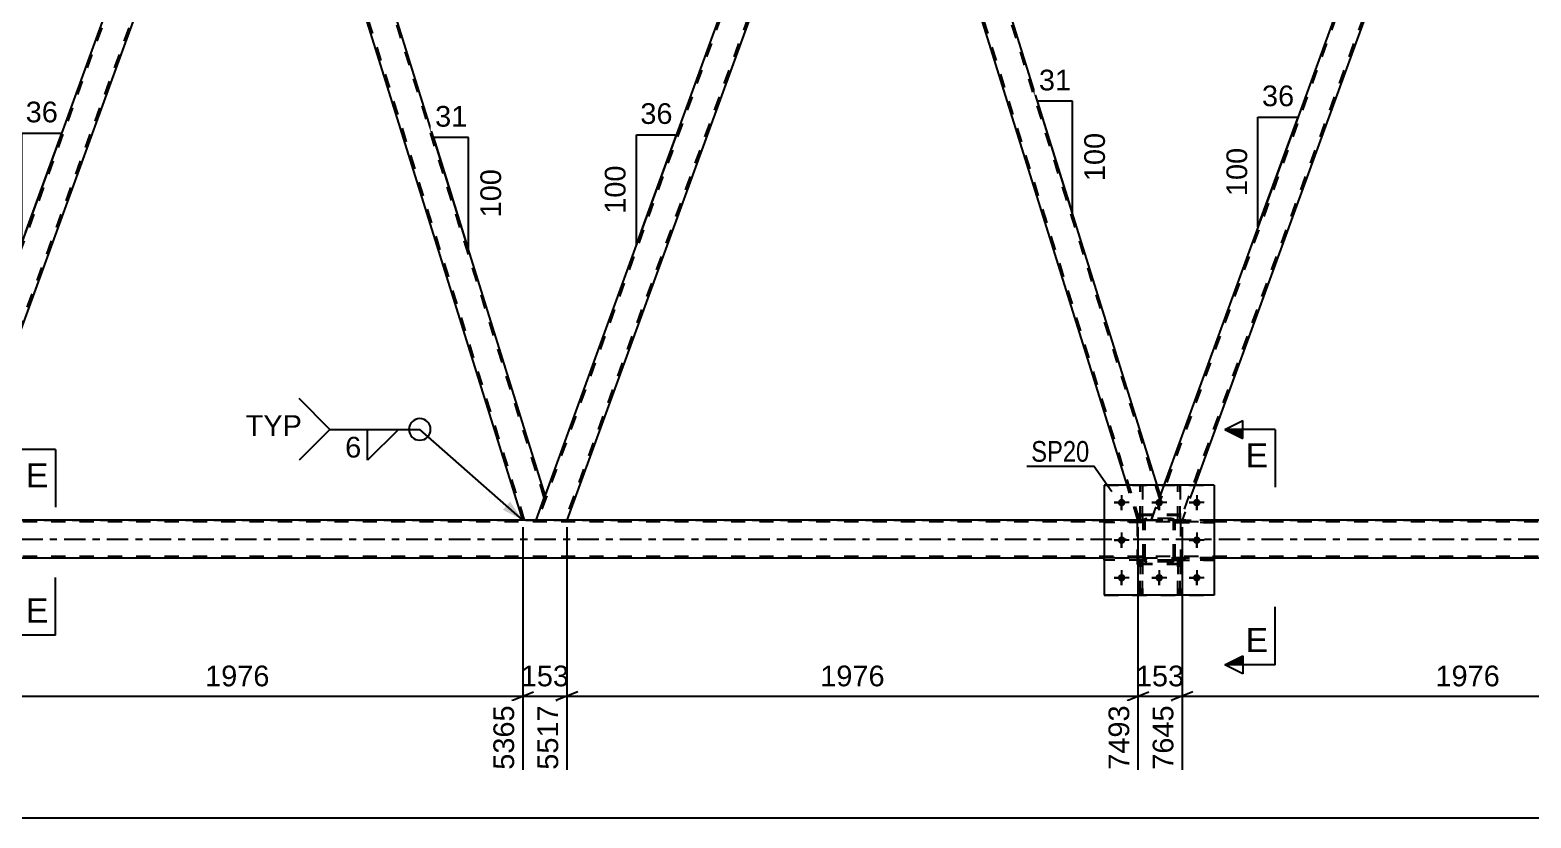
# Model space of a CAD drawing. Header units: millimetres. Extents: x -116 to 725, y -402 to 192.
# Drawn here: x 70.4 to 278.2, y -164.5 to -55.4 of the extents above; entities that cross this region are included whole.
import ezdxf

# ---------------------------------------------------------------- set-up
doc = ezdxf.new("R2010")
doc.units = ezdxf.units.MM
doc.linetypes.add('DXK_LINE_DOT2', pattern=[3.9198, 1.9599, -1.9599])
doc.linetypes.add('DXK_LINE_DOT3', pattern=[5.9187, 2.979, -0.9799, 0.9799, -0.9799])
doc.styles.add('Arial', font='ARIAL.TTF', dxfattribs={"height": 0.2})
doc.styles.add('Arial Narrow', font='ARIALN.TTF', dxfattribs={"height": 0.2})

# ---------------------------------------------------------------- blocks, each defined once
blk = doc.blocks.new('Part-200057495-5049 - 4561')
at = {"color": 2, "linetype": 'Continuous'}
for p, q in [((188.85, -2), (187.31, -6.25)), ((190.17, -2), (188.85, -2)), ((226.45, -118.4), (190.17, -2)), ((222.26, -118.4), (187.31, -6.25))]:
    blk.add_line(p, q, dxfattribs=at)
at = {"color": 7, "linetype": 'DXK_LINE_DOT2'}
for p, q in [((226.74, -120.12), (189.92, -2)), ((224.02, -123.22), (187.44, -5.88)), ((223.76, -123.22), (222.26, -118.4)), ((226.87, -119.75), (226.45, -118.4)), ((225.61, -123.22), (226.87, -119.75)), ((223.76, -123.22), (225.61, -123.22))]:
    blk.add_line(p, q, dxfattribs=at)
blk = doc.blocks.new('Part-200057495-4794 - 4561')
at = {"color": 7, "linetype": 'DXK_LINE_DOT2'}
for p, q in [((224.51, -128.43), (219.11, -128.43)), ((219.11, -128.75), (219.11, -128.43)), ((224.51, -128.75), (219.11, -128.75)), ((223.91, -128.75), (223.91, -128.43)), ((224.51, -128.43), (224.51, -128.75))]:
    blk.add_line(p, q, dxfattribs=at)
blk = doc.blocks.new('Part-200057495-4797 - 4561')
at = {"color": 2, "linetype": 'Continuous'}
for p, q in [((229.27, -118.4), (229.27, -118.39)), ((229.59, -118.39), (229.27, -118.39)), ((229.59, -118.4), (229.59, -118.39))]:
    blk.add_line(p, q, dxfattribs=at)
at = {"color": 7, "linetype": 'DXK_LINE_DOT2'}
for p, q in [((229.27, -123.24), (229.27, -118.4)), ((229.59, -123.24), (229.59, -118.4)), ((229.27, -122.64), (229.59, -122.64)), ((229.59, -123.24), (229.27, -123.24))]:
    blk.add_line(p, q, dxfattribs=at)
blk = doc.blocks.new('Part-200057495-4800 - 4561')
at = {"color": 2, "linetype": 'Continuous'}
for p, q in [((224.07, -118.4), (224.07, -118.39)), ((224.39, -118.39), (224.07, -118.39)), ((224.39, -118.4), (224.39, -118.39))]:
    blk.add_line(p, q, dxfattribs=at)
at = {"color": 7, "linetype": 'DXK_LINE_DOT2'}
for p, q in [((224.07, -123.24), (224.07, -118.4)), ((224.39, -123.24), (224.39, -118.4)), ((224.07, -122.64), (224.39, -122.64)), ((224.39, -123.24), (224.07, -123.24))]:
    blk.add_line(p, q, dxfattribs=at)
blk = doc.blocks.new('Part-200057495-4803 - 4561')
at = {"color": 7, "linetype": 'DXK_LINE_DOT2'}
for p, q in [((229.59, -128.76), (229.27, -128.76)), ((229.27, -128.76), (229.27, -133.59)), ((229.59, -133.59), (229.59, -128.76)), ((229.27, -129.36), (229.59, -129.36)), ((229.27, -133.59), (229.59, -133.59))]:
    blk.add_line(p, q, dxfattribs=at)
blk = doc.blocks.new('Part-200057495-4806 - 4561')
at = {"color": 7, "linetype": 'DXK_LINE_DOT2'}
for p, q in [((224.39, -128.76), (224.07, -128.76)), ((224.07, -128.76), (224.07, -133.59)), ((224.39, -133.59), (224.39, -128.76)), ((224.07, -129.36), (224.39, -129.36)), ((224.07, -133.59), (224.39, -133.59))]:
    blk.add_line(p, q, dxfattribs=at)
blk = doc.blocks.new('Part-200057495-4930 - 4561')
at = {"color": 7, "linetype": 'DXK_LINE_DOT2'}
for p, q in [((635.87, -123.46), (-43.23, -123.46)), ((48.85, -123.22), (635.87, -123.22)), ((234.31, -123.22), (219.11, -123.22)), ((635.87, -128.26), (-43.23, -128.26)), ((234.31, -128.5), (219.12, -128.5))]:
    blk.add_line(p, q, dxfattribs=at)
at = {"color": 2, "linetype": 'Continuous'}
for p, q in [((219.11, -123.22), (64.05, -123.22)), ((474.53, -123.22), (234.31, -123.22)), ((219.12, -128.5), (64.05, -128.5)), ((474.53, -128.5), (234.31, -128.5))]:
    blk.add_line(p, q, dxfattribs=at)
at = {"color": 7, "linetype": 'DXK_LINE_DOT3'}
blk.add_line((-43.23, -125.86), (635.87, -125.86), dxfattribs=at)
blk = doc.blocks.new('Part-200057495-4809 - 4561')
at = {"color": 7, "linetype": 'DXK_LINE_DOT2'}
for p, q in [((234.32, -123.23), (228.92, -123.23)), ((228.92, -123.23), (228.92, -123.55)), ((228.92, -123.55), (234.32, -123.55)), ((229.52, -123.55), (229.52, -123.23)), ((234.32, -123.55), (234.32, -123.23))]:
    blk.add_line(p, q, dxfattribs=at)
blk = doc.blocks.new('Part-200057495-4964 - 4561')
at = {"color": 7, "linetype": 'DXK_LINE_DOT2'}
for p, q in [((229.72, -122.46), (223.72, -122.46)), ((223.72, -122.46), (224.03, -122.46)), ((223.72, -129.26), (223.72, -122.46)), ((229.72, -129.26), (229.72, -122.46)), ((229.72, -129.26), (223.72, -129.26))]:
    blk.add_line(p, q, dxfattribs=at)
blk = doc.blocks.new('Part-200057495-4838 - 4561')
at = {"color": 7, "linetype": 'DXK_LINE_DOT2'}
for p, q in [((234.32, -128.43), (228.92, -128.43)), ((228.92, -128.43), (228.92, -128.75)), ((228.92, -128.75), (234.32, -128.75)), ((229.52, -128.75), (229.52, -128.43)), ((234.32, -128.75), (234.32, -128.43))]:
    blk.add_line(p, q, dxfattribs=at)
blk = doc.blocks.new('Part-200057495-4962 - 4561')
at = {"color": 7, "linetype": 'DXK_LINE_DOT2'}
for p, q in [((224.51, -123.48), (224.55, -123.29)), ((224.55, -123.29), (224.51, -123.48)), ((224.51, -128.52), (224.51, -123.48)), ((224.75, -123.48), (224.77, -123.38)), ((224.75, -128.52), (224.75, -123.48)), ((224.77, -123.38), (224.83, -123.31)), ((224.81, -123.03), (224.99, -123)), ((224.99, -123), (224.81, -123.03)), ((224.83, -123.31), (224.9, -123.25)), ((224.9, -123.25), (224.99, -123.24)), ((228.43, -123), (224.99, -123)), ((224.99, -123.24), (228.43, -123.24)), ((228.43, -123), (228.62, -123.03)), ((228.62, -123.03), (228.43, -123)), ((228.43, -123.24), (228.53, -123.25)), ((228.53, -123.25), (228.6, -123.31)), ((228.6, -123.31), (228.66, -123.38)), ((228.66, -123.38), (228.67, -123.48)), ((228.67, -128.52), (228.67, -123.48)), ((228.88, -123.29), (228.91, -123.48)), ((228.91, -123.48), (228.88, -123.29)), ((228.91, -128.52), (228.91, -123.48)), ((224.55, -128.7), (224.51, -128.52)), ((224.51, -128.52), (224.55, -128.7)), ((224.77, -128.61), (224.75, -128.52)), ((224.83, -128.69), (224.77, -128.61)), ((224.9, -128.74), (224.83, -128.69)), ((224.99, -128.76), (224.9, -128.74)), ((228.43, -128.76), (224.99, -128.76)), ((228.53, -128.74), (228.43, -128.76)), ((228.6, -128.69), (228.53, -128.74)), ((228.66, -128.61), (228.6, -128.69)), ((228.67, -128.52), (228.66, -128.61)), ((228.91, -128.52), (228.88, -128.7)), ((228.88, -128.7), (228.91, -128.52)), ((224.99, -129), (224.81, -128.96)), ((224.81, -128.96), (224.99, -129)), ((228.43, -129), (224.99, -129)), ((228.62, -128.96), (228.43, -129)), ((228.43, -129), (228.62, -128.96))]:
    blk.add_line(p, q, dxfattribs=at)
at = {"color": 7, "linetype": 'DXK_LINE_DOT3'}
blk.add_line((226.71, -126), (226.71, -126), dxfattribs=at)
at = {"color": 7, "linetype": 'DXK_LINE_DOT2'}
for centre, start, end in [((224.99, -123.48), 112.5, 157.5), ((224.99, -123.48), 112.5, 157.5), ((228.43, -123.48), 22.5, 67.5), ((228.43, -123.48), 22.5, 67.5), ((224.99, -128.52), 202.5, 247.5), ((224.99, -128.52), 202.5, 247.5), ((228.43, -128.52), 292.5, 337.5), ((228.43, -128.52), 292.5, 337.5)]:
    blk.add_arc(centre, 0.48, start, end, dxfattribs=at)
blk = doc.blocks.new('Part-200057495-4841 - 4561')
at = {"color": 7, "linetype": 'DXK_LINE_DOT2'}
for p, q in [((224.51, -123.23), (219.11, -123.23)), ((219.11, -123.23), (219.11, -123.55)), ((224.51, -123.55), (219.11, -123.55)), ((223.91, -123.55), (223.91, -123.23)), ((224.51, -123.55), (224.51, -123.23))]:
    blk.add_line(p, q, dxfattribs=at)
blk = doc.blocks.new('Part-200057495-4842 - 4561')
at = {"color": 7, "linetype": 'DXK_LINE_DOT2'}
for p, q in [((224.51, -128.43), (219.11, -128.43)), ((219.11, -128.43), (219.11, -128.75)), ((224.51, -128.75), (219.11, -128.75)), ((223.91, -128.75), (223.91, -128.43)), ((224.51, -128.75), (224.51, -128.43))]:
    blk.add_line(p, q, dxfattribs=at)
blk = doc.blocks.new('Part-200057495-4845 - 4561')
at = {"color": 7, "linetype": 'DXK_LINE_DOT2'}
for p, q in [((229.27, -123.24), (229.27, -118.39)), ((229.27, -118.39), (229.59, -118.39)), ((229.59, -118.39), (229.59, -123.24)), ((229.27, -122.64), (229.59, -122.64)), ((229.59, -123.24), (229.27, -123.24))]:
    blk.add_line(p, q, dxfattribs=at)
blk = doc.blocks.new('Part-200057495-4848 - 4561')
at = {"color": 7, "linetype": 'DXK_LINE_DOT2'}
for p, q in [((228.92, -123.55), (228.92, -123.23)), ((228.92, -123.23), (234.32, -123.23)), ((234.32, -123.55), (228.92, -123.55)), ((229.52, -123.55), (229.52, -123.23)), ((234.32, -123.23), (234.32, -123.55))]:
    blk.add_line(p, q, dxfattribs=at)
blk = doc.blocks.new('Part-200057495-4851 - 4561')
at = {"color": 7, "linetype": 'DXK_LINE_DOT2'}
for p, q in [((224.07, -123.24), (224.07, -118.39)), ((224.07, -118.39), (224.39, -118.39)), ((224.39, -118.39), (224.39, -123.24)), ((224.07, -122.64), (224.39, -122.64)), ((224.07, -123.2), (224.07, -123.24)), ((224.39, -123.24), (224.07, -123.24))]:
    blk.add_line(p, q, dxfattribs=at)
blk = doc.blocks.new('Bolt-200057495-4856 - 4561')
at = {"linetype": 'Continuous'}
for points in [[(222.03, -120.8, -1), (220.99, -120.8, -1)], [(227.23, -120.8, -1), (226.19, -120.8, -1)], [(232.43, -120.8, -1), (231.39, -120.8, -1)], [(222.03, -126, -1), (220.99, -126, -1)], [(232.43, -126, -1), (231.39, -126, -1)], [(222.03, -131.2, -1), (220.99, -131.2, -1)], [(227.23, -131.2, -1), (226.19, -131.2, -1)], [(232.43, -131.2, -1), (231.39, -131.2, -1)]]:
    blk.add_hatch(color=1, dxfattribs=at).paths.add_polyline_path(points)
at = {"color": 1, "linetype": 'Continuous'}
for p, q in [((221.51, -119.76), (221.51, -121.84)), ((226.71, -119.76), (226.71, -121.84)), ((231.91, -119.76), (231.91, -121.84)), ((222.55, -120.8), (220.47, -120.8)), ((227.75, -120.8), (225.67, -120.8)), ((232.95, -120.8), (230.87, -120.8)), ((222.55, -126), (220.47, -126)), ((221.51, -124.96), (221.51, -127.04)), ((232.95, -126), (230.87, -126)), ((231.91, -124.96), (231.91, -127.04)), ((221.51, -130.16), (221.51, -132.24)), ((226.71, -130.16), (226.71, -132.24)), ((231.91, -130.16), (231.91, -132.24)), ((222.55, -131.2), (220.47, -131.2)), ((227.75, -131.2), (225.67, -131.2)), ((232.95, -131.2), (230.87, -131.2))]:
    blk.add_line(p, q, dxfattribs=at)
blk = doc.blocks.new('Bolt-200057495-4857 - 4561')
at = {"color": 1, "linetype": 'Continuous'}
for p, q in [((221.51, -119.76), (221.51, -120.45)), ((226.71, -119.76), (226.71, -120.45)), ((231.91, -119.76), (231.91, -120.45)), ((220.47, -120.8), (221.17, -120.8)), ((221.51, -121.84), (221.51, -121.14)), ((222.55, -120.8), (221.86, -120.8)), ((225.67, -120.8), (226.37, -120.8)), ((226.71, -121.84), (226.71, -121.14)), ((227.75, -120.8), (227.06, -120.8)), ((230.87, -120.8), (231.57, -120.8)), ((231.91, -121.84), (231.91, -121.14)), ((232.95, -120.8), (232.26, -120.8)), ((220.47, -126), (221.17, -126)), ((221.51, -124.96), (221.51, -125.65)), ((221.51, -127.04), (221.51, -126.34)), ((222.55, -126), (221.86, -126)), ((230.87, -126), (231.57, -126)), ((231.91, -124.96), (231.91, -125.65)), ((231.91, -127.04), (231.91, -126.34)), ((232.95, -126), (232.26, -126)), ((221.51, -130.16), (221.51, -130.85)), ((226.71, -130.16), (226.71, -130.85)), ((231.91, -130.16), (231.91, -130.85)), ((220.47, -131.2), (221.17, -131.2)), ((221.51, -132.24), (221.51, -131.54)), ((222.55, -131.2), (221.86, -131.2)), ((225.67, -131.2), (226.37, -131.2)), ((226.71, -132.24), (226.71, -131.54)), ((227.75, -131.2), (227.06, -131.2)), ((230.87, -131.2), (231.57, -131.2)), ((231.91, -132.24), (231.91, -131.54)), ((232.95, -131.2), (232.26, -131.2))]:
    blk.add_line(p, q, dxfattribs=at)
blk = doc.blocks.new('Part-200057495-4864 - 4561')
at = {"color": 7, "linetype": 'DXK_LINE_DOT2'}
for p, q in [((228.92, -128.75), (228.92, -128.43)), ((228.92, -128.43), (234.32, -128.43)), ((234.32, -128.75), (228.92, -128.75)), ((229.52, -128.75), (229.52, -128.43)), ((234.32, -128.43), (234.32, -128.75))]:
    blk.add_line(p, q, dxfattribs=at)
blk = doc.blocks.new('Part-200057495-4867 - 4561')
at = {"color": 7, "linetype": 'DXK_LINE_DOT2'}
for p, q in [((224.51, -123.23), (219.11, -123.23)), ((219.11, -123.55), (219.11, -123.23)), ((224.51, -123.55), (219.11, -123.55)), ((223.91, -123.55), (223.91, -123.23)), ((224.51, -123.23), (224.51, -123.55))]:
    blk.add_line(p, q, dxfattribs=at)
blk = doc.blocks.new('Part-200057495-4960 - 4561')
at = {"color": 2, "linetype": 'Continuous'}
for p, q in [((234.31, -118.4), (219.11, -118.4)), ((219.11, -118.4), (219.11, -133.6)), ((234.31, -118.4), (234.31, -133.6)), ((234.31, -133.6), (219.11, -133.6))]:
    blk.add_line(p, q, dxfattribs=at)
blk = doc.blocks.new('Part-200057495-4961 - 4561')
at = {"color": 7, "linetype": 'DXK_LINE_DOT2'}
for p, q in [((219.11, -118.4), (234.31, -118.4)), ((219.11, -118.4), (219.11, -133.6)), ((234.31, -118.4), (234.31, -133.6)), ((219.11, -133.6), (234.31, -133.6))]:
    blk.add_line(p, q, dxfattribs=at)
blk = doc.blocks.new('Part-200057495-4963 - 4561')
at = {"color": 7, "linetype": 'DXK_LINE_DOT2'}
for p, q in [((229.72, -122.59), (223.72, -122.59)), ((223.72, -129.39), (223.72, -122.59)), ((229.72, -129.39), (229.72, -122.59)), ((229.72, -129.39), (223.72, -129.39))]:
    blk.add_line(p, q, dxfattribs=at)
blk = doc.blocks.new('Part-200057495-4975 - 4561')
at = {"color": 7, "linetype": 'DXK_LINE_DOT2'}
for p, q in [((229.27, -133.59), (229.27, -128.76)), ((229.27, -128.76), (229.59, -128.76)), ((229.59, -128.76), (229.59, -133.59)), ((229.27, -129.36), (229.59, -129.36)), ((229.59, -133.59), (229.27, -133.59))]:
    blk.add_line(p, q, dxfattribs=at)
blk = doc.blocks.new('Part-200057495-4976 - 4561')
at = {"color": 7, "linetype": 'DXK_LINE_DOT2'}
for p, q in [((224.07, -133.59), (224.07, -128.76)), ((224.07, -128.76), (224.39, -128.76)), ((224.39, -128.76), (224.39, -133.59)), ((224.07, -129.36), (224.39, -129.36)), ((224.39, -133.59), (224.07, -133.59))]:
    blk.add_line(p, q, dxfattribs=at)
blk = doc.blocks.new('Part-200057495-4986 - 4561')
at = {"color": 7, "linetype": 'DXK_LINE_DOT2'}
for p, q in [((55.6, -123.22), (99.72, -2)), ((59.34, -123.22), (103.46, -2)), ((99.32, -2.4), (99.46, -2)), ((103.72, -2), (99.46, -2)), ((102.17, -6.25), (103.72, -2)), ((55.34, -123.22), (57.1, -118.4)), ((61.35, -118.4), (59.6, -123.22)), ((59.6, -123.22), (55.34, -123.22))]:
    blk.add_line(p, q, dxfattribs=at)
at = {"color": 2, "linetype": 'Continuous'}
for p, q in [((57.1, -118.4), (99.32, -2.4)), ((61.35, -118.4), (102.17, -6.25))]:
    blk.add_line(p, q, dxfattribs=at)
blk = doc.blocks.new('Part-200057495-5004 - 4561')
at = {"color": 7, "linetype": 'DXK_LINE_DOT2'}
for p, q in [((224.51, -123.48), (224.55, -123.29)), ((224.55, -123.29), (224.51, -123.48)), ((224.51, -128.52), (224.51, -123.48)), ((224.75, -123.48), (224.77, -123.38)), ((224.75, -128.52), (224.75, -123.48)), ((224.77, -123.38), (224.83, -123.31)), ((224.81, -123.03), (224.99, -123)), ((224.99, -123), (224.81, -123.03)), ((224.83, -123.31), (224.9, -123.25)), ((224.9, -123.25), (224.99, -123.24)), ((228.43, -123), (224.99, -123)), ((224.99, -123.24), (228.43, -123.24)), ((228.43, -123), (228.62, -123.03)), ((228.62, -123.03), (228.43, -123)), ((228.43, -123.24), (228.53, -123.25)), ((228.53, -123.25), (228.6, -123.31)), ((228.6, -123.31), (228.66, -123.38)), ((228.66, -123.38), (228.67, -123.48)), ((228.67, -128.52), (228.67, -123.48)), ((228.88, -123.29), (228.91, -123.48)), ((228.91, -123.48), (228.88, -123.29)), ((228.91, -128.52), (228.91, -123.48)), ((224.55, -128.7), (224.51, -128.52)), ((224.51, -128.52), (224.55, -128.7)), ((224.77, -128.61), (224.75, -128.52)), ((224.83, -128.69), (224.77, -128.61)), ((224.9, -128.74), (224.83, -128.69)), ((224.99, -128.76), (224.9, -128.74)), ((228.43, -128.76), (224.99, -128.76)), ((228.53, -128.74), (228.43, -128.76)), ((228.6, -128.69), (228.53, -128.74)), ((228.66, -128.61), (228.6, -128.69)), ((228.67, -128.52), (228.66, -128.61)), ((228.91, -128.52), (228.88, -128.7)), ((228.88, -128.7), (228.91, -128.52)), ((224.99, -129), (224.81, -128.96)), ((224.81, -128.96), (224.99, -129)), ((228.43, -129), (224.99, -129)), ((228.62, -128.96), (228.43, -129)), ((228.43, -129), (228.62, -128.96))]:
    blk.add_line(p, q, dxfattribs=at)
at = {"color": 7, "linetype": 'DXK_LINE_DOT3'}
blk.add_line((226.71, -126), (226.71, -126), dxfattribs=at)
at = {"color": 7, "linetype": 'DXK_LINE_DOT2'}
for centre, start, end in [((224.99, -123.48), 112.5, 157.5), ((224.99, -123.48), 112.5, 157.5), ((228.43, -123.48), 22.5, 67.5), ((228.43, -123.48), 22.5, 67.5), ((224.99, -128.52), 202.5, 247.5), ((224.99, -128.52), 202.5, 247.5), ((228.43, -128.52), 292.5, 337.5), ((228.43, -128.52), 292.5, 337.5)]:
    blk.add_arc(centre, 0.48, start, end, dxfattribs=at)
blk = doc.blocks.new('Part-200057495-5039 - 4561')
at = {"color": 2, "linetype": 'Continuous'}
for p, q in [((273.99, -2), (272.44, -6.25)), ((273.99, -2), (275.3, -2)), ((312.01, -119.75), (275.3, -2)), ((272.44, -6.25), (308.9, -123.22)), ((310.74, -123.22), (312.01, -119.75))]:
    blk.add_line(p, q, dxfattribs=at)
at = {"color": 7, "linetype": 'DXK_LINE_DOT2'}
for p, q in [((311.87, -120.12), (275.05, -2)), ((309.15, -123.22), (272.58, -5.88)), ((310.74, -123.22), (308.9, -123.22))]:
    blk.add_line(p, q, dxfattribs=at)
blk = doc.blocks.new('Part-200057495-5044 - 4561')
at = {"color": 7, "linetype": 'DXK_LINE_DOT2'}
for p, q in [((269.99, -2), (225.87, -123.22)), ((273.73, -2), (229.61, -123.22)), ((273.99, -2), (272.44, -6.25)), ((273.95, -2), (273.84, -2)), ((273.99, -2), (273.95, -2)), ((227.37, -118.4), (225.61, -123.22)), ((231.62, -118.4), (229.87, -123.22)), ((229.87, -123.22), (225.61, -123.22))]:
    blk.add_line(p, q, dxfattribs=at)
at = {"color": 2, "linetype": 'Continuous'}
for p, q in [((269.73, -2), (227.37, -118.4)), ((273.48, -2), (269.73, -2)), ((273.48, -2), (273.99, -2)), ((272.44, -6.25), (231.62, -118.4))]:
    blk.add_line(p, q, dxfattribs=at)
blk = doc.blocks.new('Part-200057495-5054 - 4561')
at = {"color": 7, "linetype": 'DXK_LINE_DOT2'}
for p, q in [((184.85, -2), (140.73, -123.22)), ((188.6, -2), (144.48, -123.22)), ((188.85, -2), (187.31, -6.25)), ((188.81, -2), (188.7, -2)), ((188.85, -2), (188.81, -2)), ((141.74, -119.75), (140.48, -123.22)), ((144.73, -123.22), (140.48, -123.22))]:
    blk.add_line(p, q, dxfattribs=at)
at = {"color": 2, "linetype": 'Continuous'}
for p, q in [((184.6, -2), (141.74, -119.75)), ((188.34, -2), (184.6, -2)), ((188.34, -2), (188.85, -2)), ((187.31, -6.25), (144.73, -123.22))]:
    blk.add_line(p, q, dxfattribs=at)
blk = doc.blocks.new('Part-200057495-5059 - 4561')
at = {"color": 7, "linetype": 'DXK_LINE_DOT2'}
for p, q in [((103.72, -2), (103.57, -2.4)), ((105.04, -2), (103.72, -2)), ((141.6, -120.12), (104.79, -2)), ((105.07, -2.12), (105.04, -2)), ((138.88, -123.22), (102.31, -5.88)), ((140.48, -123.22), (138.63, -123.22))]:
    blk.add_line(p, q, dxfattribs=at)
at = {"color": 2, "linetype": 'Continuous'}
for p, q in [((102.17, -6.25), (103.57, -2.4)), ((141.74, -119.75), (105.07, -2.12)), ((138.63, -123.22), (102.17, -6.25)), ((140.48, -123.22), (141.74, -119.75))]:
    blk.add_line(p, q, dxfattribs=at)
blk = doc.blocks.new('AngleDimension-200057495-15209 - 4561')
at = {"color": 7, "linetype": 'Continuous'}
for p, q in [((154.35, -69.87), (159.89, -69.87)), ((154.35, -85.09), (159.89, -69.87)), ((154.35, -85.09), (154.35, -69.87)), ((155.05, -83.18), (159.89, -69.87))]:
    blk.add_line(p, q, dxfattribs=at)
at = {"color": 0}
for points in [[(159.95, -68.97), (159.95, -64.77), (154.3, -64.77), (154.3, -68.97)], [(153.45, -73.54), (149.25, -73.54), (149.25, -81.41), (153.45, -81.41)]]:
    blk.add_wipeout(points, dxfattribs=at)
at = {"color": 3, "style": 'Arial'}
blk.add_text('36', height=2.865, dxfattribs=at).set_placement((154.9, -68.37))
blk.add_text('100', height=2.865, rotation=90.0002, dxfattribs=at).set_placement((152.85, -80.81))
blk = doc.blocks.new('StraightDimension-200057495-5122 - 4561')
at = {"color": 7, "linetype": 'Continuous'}
blk.add_line((-57.93, -164.46), (682.09, -164.46), dxfattribs=at)
blk = doc.blocks.new('StraightDimension-200057495-14777 - 4561')
at = {"color": 7, "linetype": 'Continuous'}
for p, q in [((138.63, -124.22), (138.63, -157.78)), ((144.73, -124.22), (144.73, -157.78)), ((137.13, -148.18), (140.13, -146.98)), ((146.23, -146.98), (143.23, -148.18)), ((138.63, -147.58), (144.73, -147.58))]:
    blk.add_line(p, q, dxfattribs=at)
at = {"color": 0}
blk.add_wipeout([(145.62, -146.83), (145.62, -142.63), (137.75, -142.63), (137.75, -146.83)], dxfattribs=at)
at = {"color": 0, "linetype": 'Continuous'}
blk.add_wipeout([(144.13, -148.28), (139.93, -148.28), (139.93, -158.38), (144.13, -158.38)], dxfattribs=at)
at = {"color": 3, "style": 'Arial'}
blk.add_text('153', height=2.865, dxfattribs=at).set_placement((138.35, -146.23))
at = {"color": 3, "linetype": 'Continuous', "style": 'Arial'}
blk.add_text('5517', height=2.865, rotation=90.0002, dxfattribs=at).set_placement((143.53, -157.78))
blk = doc.blocks.new('StraightDimension-200057495-14775 - 4561')
at = {"color": 7, "linetype": 'Continuous'}
for p, q in [((223.76, -124.22), (223.76, -157.78)), ((229.87, -124.22), (229.87, -157.78)), ((222.26, -148.18), (225.26, -146.98)), ((231.37, -146.98), (228.37, -148.18)), ((223.76, -147.58), (229.87, -147.58))]:
    blk.add_line(p, q, dxfattribs=at)
at = {"color": 0}
blk.add_wipeout([(230.75, -146.83), (230.75, -142.63), (222.88, -142.63), (222.88, -146.83)], dxfattribs=at)
at = {"color": 0, "linetype": 'Continuous'}
blk.add_wipeout([(229.27, -148.28), (225.07, -148.28), (225.07, -158.38), (229.27, -158.38)], dxfattribs=at)
at = {"color": 3, "style": 'Arial'}
blk.add_text('153', height=2.865, dxfattribs=at).set_placement((223.48, -146.23))
at = {"color": 3, "linetype": 'Continuous', "style": 'Arial'}
blk.add_text('7645', height=2.865, rotation=90.0002, dxfattribs=at).set_placement((228.67, -157.78))
blk = doc.blocks.new('AngleDimension-200057495-15195 - 4561')
at = {"color": 7, "linetype": 'Continuous'}
for p, q in [((69.3, -69.65), (74.84, -69.65)), ((69.3, -84.88), (74.84, -69.65)), ((69.3, -84.88), (69.3, -69.65)), ((69.83, -83.42), (74.84, -69.65))]:
    blk.add_line(p, q, dxfattribs=at)
at = {"color": 0}
for points in [[(74.89, -68.75), (74.89, -64.55), (69.24, -64.55), (69.24, -68.75)], [(68.4, -73.33), (64.2, -73.33), (64.2, -81.2), (68.4, -81.2)]]:
    blk.add_wipeout(points, dxfattribs=at)
at = {"color": 3, "style": 'Arial'}
blk.add_text('36', height=2.865, dxfattribs=at).set_placement((69.84, -68.15))
blk.add_text('100', height=2.865, rotation=90.0002, dxfattribs=at).set_placement((67.8, -80.6))
blk = doc.blocks.new('AngleDimension-200057495-6345 - 4561')
at = {"color": 7, "linetype": 'Continuous'}
for p, q in [((128.9, -78.57), (126.31, -70.25)), ((131.13, -70.25), (126.31, -70.25)), ((131.13, -85.71), (126.31, -70.25)), ((131.13, -85.71), (131.13, -70.25))]:
    blk.add_line(p, q, dxfattribs=at)
at = {"color": 0}
for points in [[(131.54, -69.35), (131.54, -65.15), (125.9, -65.15), (125.9, -69.35)], [(136.23, -74.04), (132.03, -74.04), (132.03, -81.91), (136.23, -81.91)]]:
    blk.add_wipeout(points, dxfattribs=at)
at = {"color": 3, "style": 'Arial'}
blk.add_text('31', height=2.865, dxfattribs=at).set_placement((126.5, -68.75))
blk.add_text('100', height=2.865, rotation=90.0002, dxfattribs=at).set_placement((135.63, -81.31))
blk = doc.blocks.new('AngleDimension-200057495-6373 - 4561')
at = {"color": 7, "linetype": 'Continuous'}
for p, q in [((212.91, -74.96), (209.88, -65.23)), ((214.7, -65.23), (209.88, -65.23)), ((214.7, -80.69), (209.88, -65.23)), ((214.7, -80.69), (214.7, -65.23))]:
    blk.add_line(p, q, dxfattribs=at)
at = {"color": 0}
for points in [[(215.11, -64.33), (215.11, -60.13), (209.46, -60.13), (209.46, -64.33)], [(219.8, -69.02), (215.6, -69.02), (215.6, -76.89), (219.8, -76.89)]]:
    blk.add_wipeout(points, dxfattribs=at)
at = {"color": 3, "style": 'Arial'}
blk.add_text('31', height=2.865, dxfattribs=at).set_placement((210.06, -63.73))
blk.add_text('100', height=2.865, rotation=90.0002, dxfattribs=at).set_placement((219.2, -76.29))
blk = doc.blocks.new('StraightDimension-200057495-14774 - 4561')
at = {"color": 7, "linetype": 'Continuous'}
for p, q in [((229.87, -124.22), (229.87, -157.78)), ((308.9, -124.22), (308.9, -157.78)), ((231.37, -146.98), (228.37, -148.18)), ((307.4, -148.18), (310.4, -146.98)), ((229.87, -147.58), (308.9, -147.58))]:
    blk.add_line(p, q, dxfattribs=at)
at = {"color": 0}
blk.add_wipeout([(274.43, -146.83), (274.43, -142.63), (264.34, -142.63), (264.34, -146.83)], dxfattribs=at)
at = {"color": 0, "linetype": 'Continuous'}
blk.add_wipeout([(308.3, -148.28), (304.1, -148.28), (304.1, -158.38), (308.3, -158.38)], dxfattribs=at)
at = {"color": 3, "style": 'Arial'}
blk.add_text('1976', height=2.865, dxfattribs=at).set_placement((264.94, -146.23))
at = {"color": 3, "linetype": 'Continuous', "style": 'Arial'}
blk.add_text('9621', height=2.865, rotation=90.0002, dxfattribs=at).set_placement((307.7, -157.78))
blk = doc.blocks.new('StraightDimension-200057495-14776 - 4561')
at = {"color": 7, "linetype": 'Continuous'}
for p, q in [((144.73, -124.22), (144.73, -157.78)), ((223.76, -124.22), (223.76, -157.78)), ((146.23, -146.98), (143.23, -148.18)), ((222.26, -148.18), (225.26, -146.98)), ((144.73, -147.58), (223.76, -147.58))]:
    blk.add_line(p, q, dxfattribs=at)
at = {"color": 0}
blk.add_wipeout([(189.3, -146.83), (189.3, -142.63), (179.2, -142.63), (179.2, -146.83)], dxfattribs=at)
at = {"color": 0, "linetype": 'Continuous'}
blk.add_wipeout([(223.16, -148.28), (218.96, -148.28), (218.96, -158.38), (223.16, -158.38)], dxfattribs=at)
at = {"color": 3, "style": 'Arial'}
blk.add_text('1976', height=2.865, dxfattribs=at).set_placement((179.8, -146.23))
at = {"color": 3, "linetype": 'Continuous', "style": 'Arial'}
blk.add_text('7493', height=2.865, rotation=90.0002, dxfattribs=at).set_placement((222.56, -157.78))
blk = doc.blocks.new('StraightDimension-200057495-14778 - 4561')
at = {"color": 7, "linetype": 'Continuous'}
for p, q in [((59.6, -124.22), (59.6, -157.78)), ((138.63, -124.22), (138.63, -157.78)), ((61.1, -146.98), (58.1, -148.18)), ((137.13, -148.18), (140.13, -146.98)), ((59.6, -147.58), (138.63, -147.58))]:
    blk.add_line(p, q, dxfattribs=at)
at = {"color": 0}
blk.add_wipeout([(104.16, -146.83), (104.16, -142.63), (94.07, -142.63), (94.07, -146.83)], dxfattribs=at)
at = {"color": 0, "linetype": 'Continuous'}
blk.add_wipeout([(138.03, -148.28), (133.83, -148.28), (133.83, -158.38), (138.03, -158.38)], dxfattribs=at)
at = {"color": 3, "style": 'Arial'}
blk.add_text('1976', height=2.865, dxfattribs=at).set_placement((94.67, -146.23))
at = {"color": 3, "linetype": 'Continuous', "style": 'Arial'}
blk.add_text('5365', height=2.865, rotation=90.0002, dxfattribs=at).set_placement((137.43, -157.78))
blk = doc.blocks.new('AngleDimension-200057495-15223 - 4561')
at = {"color": 7, "linetype": 'Continuous'}
for p, q in [((240.38, -67.42), (245.92, -67.42)), ((240.38, -82.64), (245.92, -67.42)), ((240.38, -82.64), (240.38, -67.42)), ((240.97, -81.01), (245.92, -67.42))]:
    blk.add_line(p, q, dxfattribs=at)
at = {"color": 0}
for points in [[(245.97, -66.52), (245.97, -62.32), (240.33, -62.32), (240.33, -66.52)], [(239.48, -71.09), (235.28, -71.09), (235.28, -78.96), (239.48, -78.96)]]:
    blk.add_wipeout(points, dxfattribs=at)
at = {"color": 3, "style": 'Arial'}
blk.add_text('36', height=2.865, dxfattribs=at).set_placement((240.93, -65.92))
blk.add_text('100', height=2.865, rotation=90.0002, dxfattribs=at).set_placement((238.88, -78.36))
blk = doc.blocks.new('Mark-200057495-4956 - 4561')
at = {"color": 0}
blk.add_wipeout([(217.04, -115.14), (217.04, -112.14), (209, -112.14), (209, -115.14)], dxfattribs=at)
blk.add_wipeout([(217.04, -115.14), (217.04, -112.14), (209, -112.14), (209, -115.14)], dxfattribs=at)
at = {"color": 30, "linetype": 'Continuous'}
for p in [(208.4, -115.74), (220.17, -119.32)]:
    blk.add_line(p, (217.64, -115.74), dxfattribs=at)
at = {"color": 3, "style": 'Arial Narrow'}
blk.add_text('SP20', height=2.863, dxfattribs=at).set_placement((209, -115.14))
blk = doc.blocks.new('SectionMark-200057495-6520 - 4561')
at = {"color": 6, "linetype": 'Continuous'}
for p, q in [((235.78, -110.68), (238.28, -109.43)), ((242.78, -110.68), (235.78, -110.68)), ((242.78, -143.25), (235.78, -143.25)), ((238.28, -144.5), (235.78, -143.25))]:
    blk.add_line(p, q, dxfattribs=at)
at = {"color": 0, "linetype": 'Continuous'}
for points in [[(241.78, -115.93), (241.78, -112.43), (238.67, -112.43), (238.67, -115.93)], [(241.78, -141.5), (241.78, -138), (238.67, -138), (238.67, -141.5)]]:
    blk.add_wipeout(points, dxfattribs=at)
at = {"linetype": 'Continuous'}
for points in [[(238.28, -110.68), (238.28, -111.93), (235.78, -110.68)], [(238.28, -142), (238.28, -143.25), (235.78, -143.25)]]:
    blk.add_hatch(color=6, dxfattribs=at).paths.add_polyline_path(points)
at = {"color": 6, "linetype": 'Continuous'}
for p, q in [((238.28, -111.93), (238.28, -109.43)), ((235.78, -110.68), (238.28, -111.93)), ((242.78, -110.68), (242.78, -118.68)), ((242.78, -143.25), (242.78, -135.25)), ((235.78, -143.25), (238.28, -142)), ((238.28, -142), (238.28, -144.5))]:
    blk.add_line(p, q, dxfattribs=at)
at = {"color": 3, "linetype": 'Continuous', "style": 'Arial'}
for p in [(238.67, -115.93), (238.67, -141.5)]:
    blk.add_text('E', height=3.34, dxfattribs=at).set_placement(p)
blk = doc.blocks.new('SectionMark-200057495-6526 - 4561')
at = {"linetype": 'Continuous'}
for points in [[(66.47, -113.45), (66.47, -114.7), (63.97, -113.45)], [(66.47, -137.9), (66.47, -139.15), (63.97, -139.15)]]:
    blk.add_hatch(color=6, dxfattribs=at).paths.add_polyline_path(points)
at = {"color": 6, "linetype": 'Continuous'}
for p, q in [((63.97, -113.45), (66.47, -112.2)), ((73.97, -113.45), (63.97, -113.45)), ((63.97, -113.45), (66.47, -114.7)), ((66.47, -114.7), (66.47, -112.2)), ((63.97, -139.15), (66.47, -137.9)), ((73.97, -139.15), (63.97, -139.15)), ((66.47, -140.4), (63.97, -139.15)), ((66.47, -137.9), (66.47, -140.4))]:
    blk.add_line(p, q, dxfattribs=at)
at = {"color": 0, "linetype": 'Continuous'}
for points in [[(72.97, -118.7), (72.97, -115.2), (69.86, -115.2), (69.86, -118.7)], [(72.97, -137.4), (72.97, -133.9), (69.86, -133.9), (69.86, -137.4)]]:
    blk.add_wipeout(points, dxfattribs=at)
at = {"color": 6, "linetype": 'Continuous'}
for p, q in [((73.97, -113.45), (73.97, -121.45)), ((73.97, -139.15), (73.97, -131.15))]:
    blk.add_line(p, q, dxfattribs=at)
at = {"color": 3, "linetype": 'Continuous', "style": 'Arial'}
for p in [(69.86, -118.7), (69.86, -137.4)]:
    blk.add_text('E', height=3.34, dxfattribs=at).set_placement(p)
blk = doc.blocks.new('WeldMark-200057495-22230 - 4561')
at = {"linetype": 'Continuous'}
blk.add_hatch(color=30, dxfattribs=at).paths.add_polyline_path([(136.88, -120.67), (138.63, -123.22), (135.88, -121.8)])
at = {"color": 3, "linetype": 'Continuous'}
for q in [(107.67, -106.37), (107.67, -114.94)]:
    blk.add_line((111.95, -110.66), q, dxfattribs=at)
at = {"color": 30, "linetype": 'Continuous'}
blk.add_line((138.63, -123.22), (124.38, -110.66), dxfattribs=at)
at = {"color": 3, "linetype": 'Continuous'}
for start, end in [(90, 270), (270, 90)]:
    blk.add_arc((124.38, -110.66), 1.5, start, end, dxfattribs=at)
at = {"color": 0}
blk.add_wipeout([(116.48, -114.76), (116.48, -111.36), (113.85, -111.36), (113.85, -114.76)], dxfattribs=at)
at = {"color": 30, "linetype": 'Continuous'}
blk.add_line((111.95, -110.66), (124.38, -110.66), dxfattribs=at)
at = {"color": 3, "linetype": 'Continuous'}
for p, q in [((117.14, -110.66), (121.42, -110.66)), ((121.42, -110.66), (117.14, -114.94)), ((117.14, -114.94), (117.14, -110.66))]:
    blk.add_line(p, q, dxfattribs=at)
at = {"color": 3, "style": 'Arial'}
blk.add_text('6', height=2.87, dxfattribs=at).set_placement((114.05, -114.56))
at = {"color": 0, "linetype": 'Continuous'}
blk.add_wipeout([(108.05, -111.56), (108.05, -108.56), (100.28, -108.56), (100.28, -111.56)], dxfattribs=at)
blk.add_wipeout([(108.05, -111.56), (108.05, -108.56), (100.28, -108.56), (100.28, -111.56)], dxfattribs=at)
at = {"color": 3, "linetype": 'Continuous', "style": 'Arial'}
blk.add_text('TYP', height=2.865, dxfattribs=at).set_placement((100.28, -111.56))

msp = doc.modelspace()

# ---------------------------------------------------------------- block references
for name in ['Part-200057495-4986 - 4561', 'Part-200057495-5059 - 4561', 'Part-200057495-5054 - 4561', 'Part-200057495-5049 - 4561', 'Part-200057495-5044 - 4561', 'Part-200057495-5039 - 4561', 'Part-200057495-4960 - 4561', 'Part-200057495-4961 - 4561', 'Part-200057495-4800 - 4561', 'Part-200057495-4851 - 4561', 'Part-200057495-4797 - 4561', 'Part-200057495-4845 - 4561', 'Bolt-200057495-4856 - 4561', 'Bolt-200057495-4857 - 4561', 'Part-200057495-4964 - 4561', 'Part-200057495-4930 - 4561', 'Part-200057495-4841 - 4561', 'Part-200057495-4867 - 4561', 'Part-200057495-4963 - 4561', 'Part-200057495-4962 - 4561', 'Part-200057495-5004 - 4561', 'Part-200057495-4809 - 4561', 'Part-200057495-4848 - 4561', 'Part-200057495-4794 - 4561', 'Part-200057495-4842 - 4561', 'Part-200057495-4806 - 4561', 'Part-200057495-4976 - 4561', 'Part-200057495-4838 - 4561', 'Part-200057495-4864 - 4561', 'Part-200057495-4803 - 4561', 'Part-200057495-4975 - 4561']:
    msp.add_blockref(name, (0, 0))

# ---------------------------------------------------------------- next in the draw order: block references
msp.add_blockref('AngleDimension-200057495-15209 - 4561', (0, 0))

# ---------------------------------------------------------------- next in the draw order: block references
msp.add_blockref('StraightDimension-200057495-5122 - 4561', (0, 0))

# ---------------------------------------------------------------- next in the draw order: block references
for name in ['AngleDimension-200057495-6373 - 4561', 'AngleDimension-200057495-15223 - 4561', 'AngleDimension-200057495-15195 - 4561', 'AngleDimension-200057495-6345 - 4561', 'Mark-200057495-4956 - 4561', 'StraightDimension-200057495-14777 - 4561', 'StraightDimension-200057495-14775 - 4561']:
    msp.add_blockref(name, (0, 0))

# ---------------------------------------------------------------- next in the draw order: block references
for name in ['StraightDimension-200057495-14778 - 4561', 'StraightDimension-200057495-14776 - 4561', 'StraightDimension-200057495-14774 - 4561']:
    msp.add_blockref(name, (0, 0))

# ---------------------------------------------------------------- next in the draw order: block references
for name in ['WeldMark-200057495-22230 - 4561', 'SectionMark-200057495-6520 - 4561', 'SectionMark-200057495-6526 - 4561']:
    msp.add_blockref(name, (0, 0))

doc.saveas('drawing.dxf')
